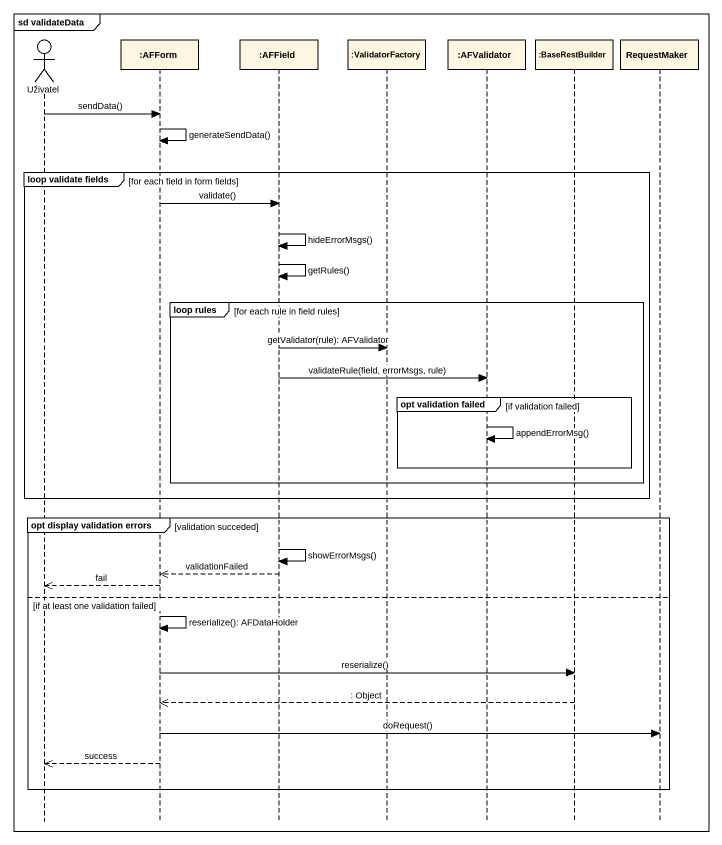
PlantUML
@startuml
mainframe sd validateData
hide footbox
actor Uživatel
participant ":AFForm" as AFForm
participant ":AFField" as AFField
participant ":ValidatorFactory" as ValidatorFactory
participant ":AFValidator" as AFValidator
participant ":BaseRestBuilder" as BaseRestBuilder
participant RequestMaker

Uživatel -> AFForm : sendData()
AFForm -> AFForm : generateSendData()
group loop validate fields [for each field in form fields]
  AFForm -> AFField : validate()
  AFField -> AFField : hideErrorMsgs()
  AFField -> AFField : getRules()
  group loop rules [for each rule in field rules]
    AFField -> ValidatorFactory : getValidator(rule): AFValidator
    AFField -> AFValidator : validateRule(field, errorMsgs, rule)
    group opt validation failed [if validation failed]
      AFValidator -> AFValidator : appendErrorMsg()
    end
  end
end
group opt display validation errors [validation succeded]
  AFField -> AFField : showErrorMsgs()
  AFField -->> AFForm : validationFailed
  AFForm -->> Uživatel : fail
else if at least one validation failed
  AFForm -> AFForm : reserialize(): AFDataHolder
  AFForm -> BaseRestBuilder : reserialize()
  BaseRestBuilder -->> AFForm : : Object
  AFForm -> RequestMaker : doRequest()
  AFForm -->> Uživatel : success
end
@enduml
